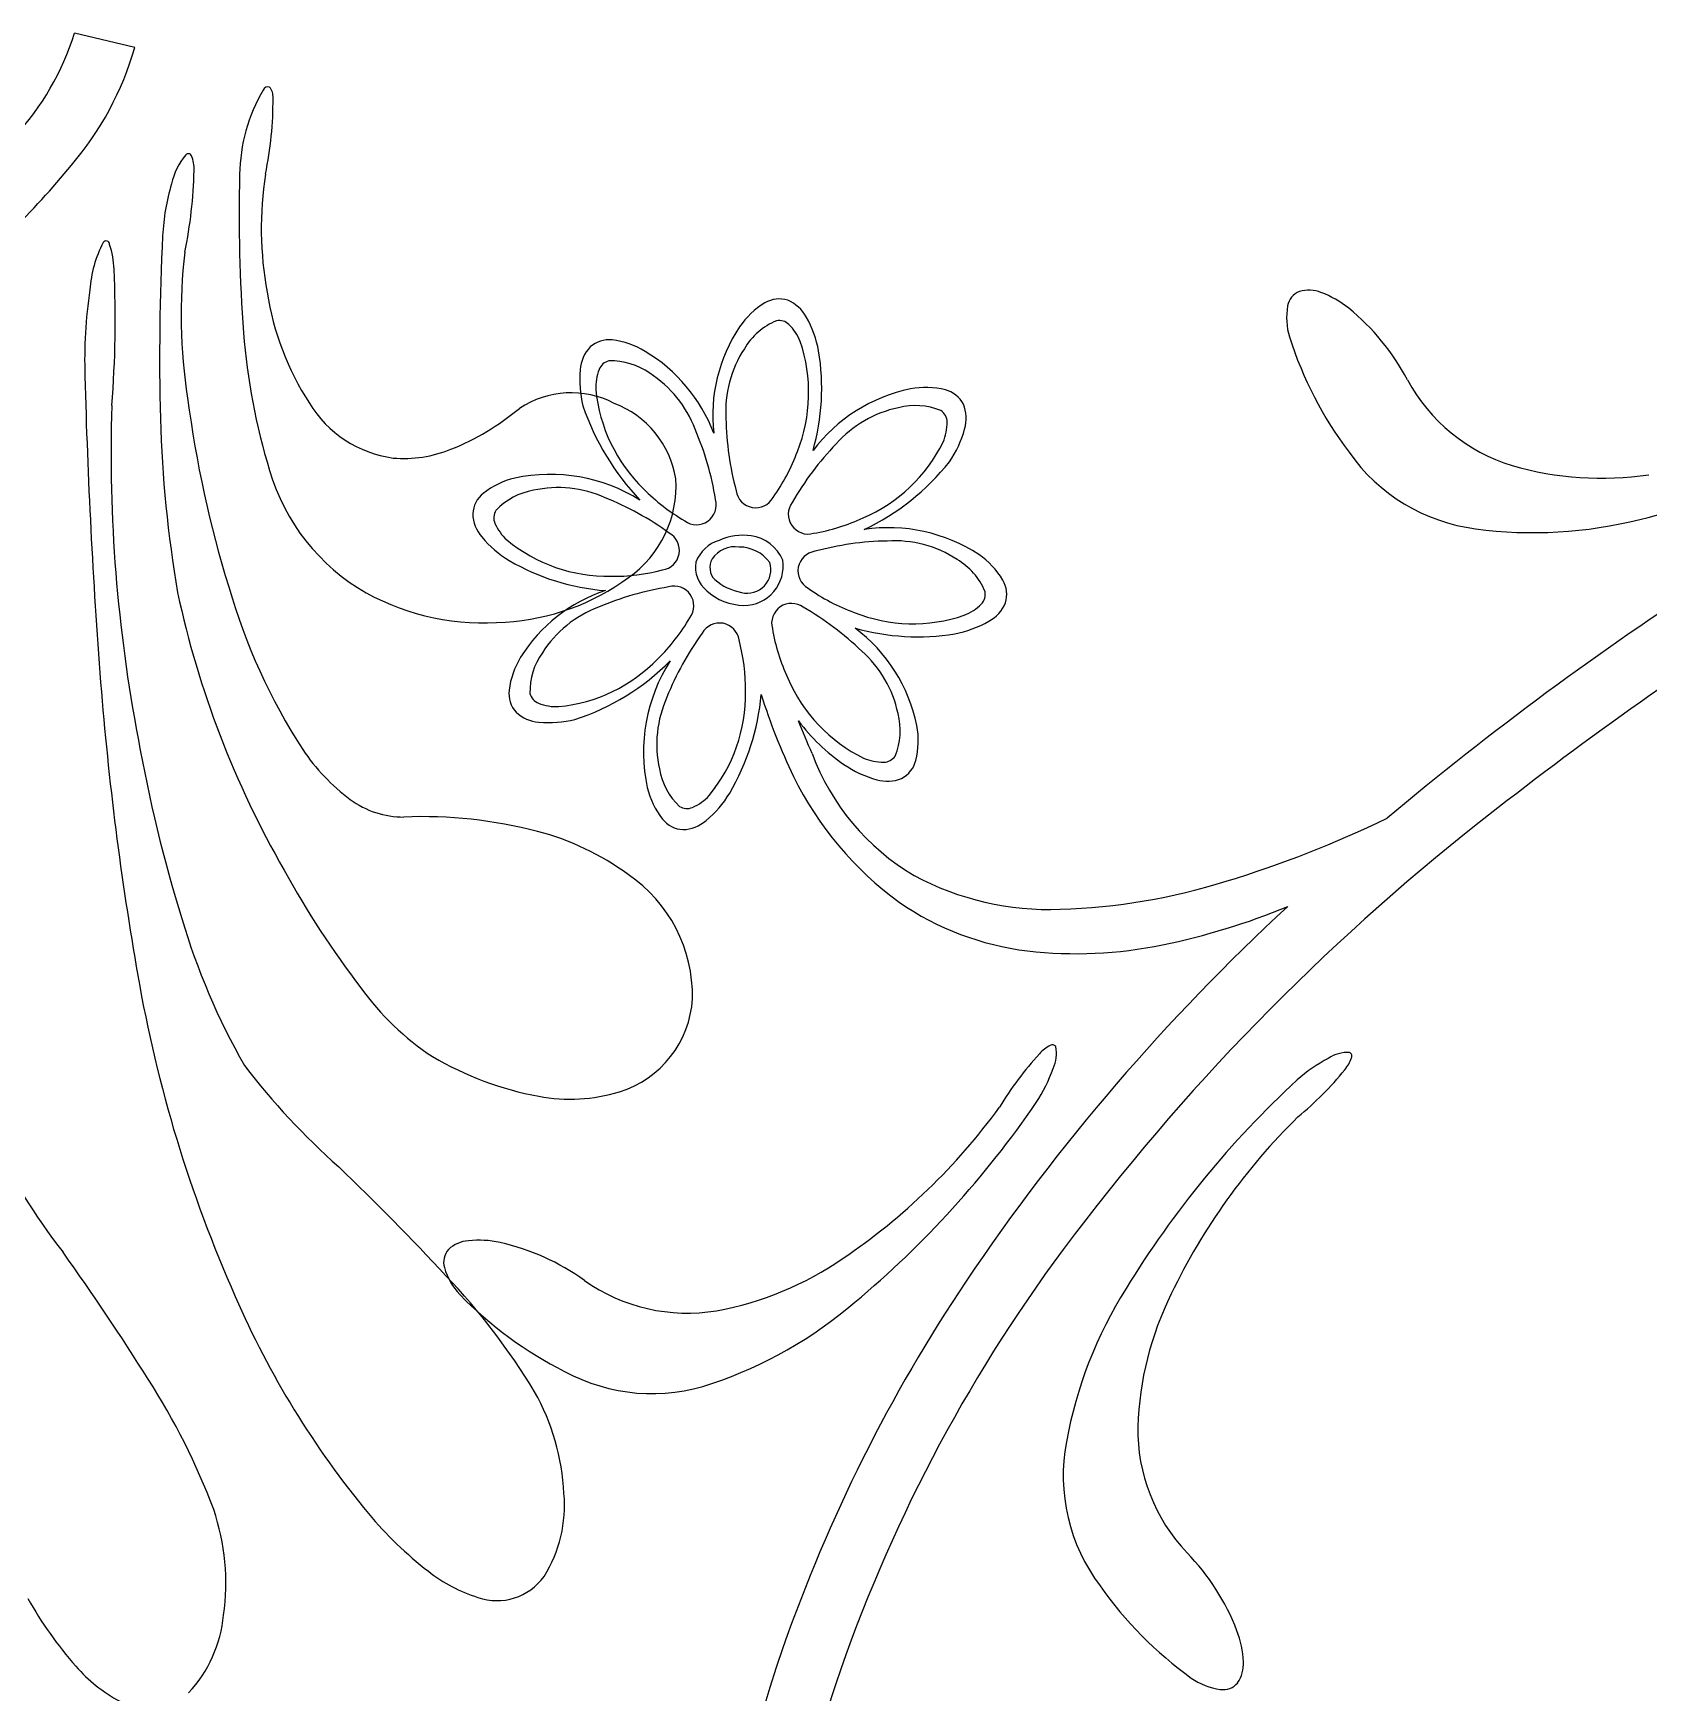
# Model space of a CAD drawing. Extents: x -4 to 4, y -4.07 to 4.07.
# Drawn here: x 0.125 to 0.725, y -2.617 to -2 of the extents above; entities that cross this region are included whole.
import ezdxf

# ---------------------------------------------------------------- set-up
doc = ezdxf.new("R2010")
doc.units = 0

msp = doc.modelspace()

# ---------------------------------------------------------------- linework, layer by layer
at = {"color": 7, "linetype": 'CONTINUOUS'}
msp.add_line((0.162766, -2.005795), (0.140362, -2.000418), dxfattribs=at)
for centre, radius, start, end in [((0.045249, -1.970926), 0.09958, 316.999417, 342.772782), ((0.050049, -1.97329), 0.11731, 319.522633, 343.913531), ((0.266172, -2.053939), 0.064433, 149.811489, 179.111833), ((0.212276, -2.02232), 0.00196, 72.813378, 156.518395), ((0.208583, -2.024074), 0.005603, 355.807363, 400.322286), ((0.083537, -2.025729), 0.13064, 348.050865, 360.546595), ((0.201455, -2.062022), 0.025619, 140.255608, 167.409333), ((0.182699, -2.046428), 0.001228, 22.805305, 140.188263), ((0.172252, -2.050853), 0.012574, 357.450759, 382.942797), ((-0.104508, -1.849434), 0.315336, 308.342178, 320.634302), ((0.019358, -2.048107), 0.165489, 348.245446, 358.855455), ((0.790223, -2.067698), 0.588661, 178.563425, 184.291581), ((0.341433, -2.072881), 0.131631, 171.215085, 190.445501), ((0.252696, -2.079422), 0.079633, 163.223577, 177.341249), ((0.192269, -2.09936), 0.046335, 152.888407, 175.669738), ((0.152129, -2.078917), 0.001293, 358.473685, 508.626082), ((0.123268, -2.089166), 0.031836, 1.749322, 18.71403), ((1.082068, -2.121238), 0.910059, 177.133583, 181.416058), ((0.377874, -2.105164), 0.19788, 173.225046, 189.00727), ((-0.240511, -2.106819), 0.396038, 355.359974, 362.695453), ((0.328233, -2.122314), 0.184077, 171.737719, 181.739333), ((0.317167, -2.080277), 0.106465, 188.898815, 212.802192), ((0.598308, -2.103082), 0.007169, 111.981404, 169.906946), ((0.599082, -2.108013), 0.012084, 67.735747, 106.627009), ((0.590928, -2.131318), 0.036763, 51.207768, 69.736625), ((0.412454, -2.126488), 0.030065, 120.928957, 145.888461), ((0.402316, -2.109515), 0.010294, 72.137682, 121.080056), ((0.400179, -2.112473), 0.01381, 28.308882, 67.46059), ((0.615507, -2.106168), 0.024642, 169.851505, 196.947828), ((0.559277, -2.169717), 0.086523, 27.880492, 50.802055), ((0.436599, -2.142447), 0.059006, 146.206595, 186.445498), ((0.377308, -2.125897), 0.040325, 10.485327, 29.69162), ((0.438569, -2.093828), 0.236037, 184.354444, 197.022687), ((0.338965, -2.124683), 0.010293, 83.167673, 132.111579), ((0.336693, -2.144324), 0.030065, 58.362178, 83.321456), ((0.731163, -2.068555), 0.146257, 197.835565, 216.8154), ((0.342129, -2.126503), 0.01381, 136.791394, 175.942879), ((0.321585, -2.170568), 0.06034, 20.87089, 59.220012), ((0.333437, -2.132404), 0.084662, 344.099775, 369.411842), ((2.402102, -2.068909), 2.258632, 181.496652, 184.390393), ((0.368497, -2.129348), 0.040326, 174.560278, 193.765889), ((0.32494, -2.168763), 0.034658, 62.432657, 123.579338), ((0.463138, -2.191783), 0.060334, 101.52372, 143.148254), ((0.456764, -2.162189), 0.030065, 75.928588, 100.888093), ((0.461598, -2.143018), 0.010294, 27.140425, 76.08258), ((0.694176, -2.097664), 0.066414, 208.403834, 252.939718), ((0.716386, -2.156468), 0.562432, 178.205623, 190.884147), ((0.600054, -2.081765), 0.421145, 187.418884, 197.199291), ((0.264735, -2.11535), 0.043406, 211.380835, 262.158646), ((0.244499, -2.066229), 0.095813, 291.935048, 309.75448), ((0.420674, -2.107565), 0.096583, 198.958763, 223.449358), ((0.328205, -2.171843), 0.036137, 9.171715, 69.297602), ((0.457996, -2.143599), 0.01381, 343.309156, 382.461531), ((0.629769, -2.130864), 0.457662, 181.610682, 189.752652), ((1.531709, -3.395907), 1.403609, 116.773173, 128.2628), ((0.637315, -1.826351), 0.364829, 283.453479, 299.253722), ((0.432332, -2.136919), 0.040323, 325.483752, 344.690728), ((0.262714, -2.111474), 0.047038, 265.243505, 291.942223), ((0.669941, -2.116975), 0.068261, 215.071061, 262.585242), ((0.287266, -2.141213), 0.077498, 196.272227, 240.234394), ((0.317195, -2.227409), 0.062982, 58.016092, 102.084701), ((0.394796, -2.103317), 0.090519, 295.612265, 321.418442), ((0.707898, -2.046432), 0.119432, 253.857129, 278.473466), ((0.298677, -2.179578), 0.010293, 128.16811, 177.109827), ((0.310958, -2.195072), 0.030064, 103.364361, 128.323413), ((0.322401, -2.168756), 0.041565, 305.157801, 363.686665), ((0.3022, -2.178628), 0.013811, 181.789565, 220.941495), ((0.682587, -2.024436), 0.161659, 262.373355, 284.182129), ((0.322857, -2.161996), 0.040325, 219.560196, 238.76649), ((0.383887, -2.201816), 0.013433, 106.922596, 159.080497), ((0.389115, -2.210016), 0.022949, 83.077782, 113.465963), ((0.389586, -2.202345), 0.015284, 23.426288, 81.362358), ((0.443056, -2.245003), 0.060751, 56.623057, 98.643432), ((0.382943, -2.199069), 0.006418, 150.121255, 224.346803), ((0.385836, -2.201439), 0.010126, 80.886664, 146.647556), ((0.387441, -2.2055), 0.014059, 36.252547, 90.004855), ((0.389127, -2.1985), 0.014654, 270.180483, 368.759704), ((0.459618, -2.219164), 0.030065, 30.930156, 55.889886), ((0.344498, -2.123063), 0.084853, 239.903024, 265.416792), ((0.382532, -2.198879), 0.011347, 170.567595, 230.720415), ((0.390411, -2.19982), 0.008772, 255.767362, 377.473465), ((0.528215, -2.133427), 0.357443, 192.105939, 209.892795), ((0.415617, -2.143637), 0.226707, 196.044838, 212.878481), ((0.292561, -2.128445), 0.091226, 241.328766, 275.072265), ((0.295513, -2.133904), 0.085563, 273.425742, 306.439412), ((0.35603, -2.263451), 0.058734, 108.167039, 148.107249), ((0.389563, -2.192027), 0.021131, 227.725726, 268.943519), ((0.392285, -2.187286), 0.021419, 229.42589, 259.153374), ((0.476591, -2.209025), 0.010294, 342.13988, 391.083348), ((1.402374, -3.213945), 1.203642, 122.842061, 130.027576), ((0.473633, -2.206888), 0.013811, 298.308388, 337.460319), ((0.460209, -2.184018), 0.040324, 280.485213, 299.691734), ((0.453701, -2.140154), 0.084655, 254.098823, 279.41338), ((0.394319, -2.269851), 0.060338, 11.525672, 53.147102), ((0.331758, -2.24819), 0.030064, 148.361725, 173.321909), ((0.298984, -2.171507), 0.0884, 288.053622, 315.230848), ((0.415227, -2.267716), 0.063351, 147.590879, 191.987746), ((1.30856, -2.150127), 1.162084, 184.525177, 189.943202), ((0.312118, -2.245918), 0.010293, 173.167892, 222.11136), ((0.305843, -2.237781), 0.090187, 329.953983, 354.575078), ((0.610985, -2.178892), 0.225664, 197.382097, 205.699395), ((0.313938, -2.242755), 0.013811, 226.790677, 265.941717), ((0.316784, -2.216389), 0.040324, 264.559263, 283.765556), ((0.467988, -2.211875), 0.073361, 217.082368, 235.407429), ((-0.866545, -2.793455), 1.384535, 22.294231, 22.836706), ((0.423917, -2.263475), 0.030065, 345.930444, 370.889948), ((0.710039, -2.165946), 0.554469, 190.046179, 197.160029), ((0.286779, -2.225829), 0.073892, 213.586873, 233.55306), ((0.49774, -2.237125), 0.088862, 200.47842, 239.345413), ((0.449187, -2.23904), 0.040324, 235.484982, 254.69173), ((0.443088, -2.268308), 0.010294, 297.140097, 346.082908), ((0.382506, -2.273927), 0.030063, 193.362493, 218.322677), ((0.520987, -2.221402), 0.126136, 206.027523, 234.027848), ((0.442508, -2.264705), 0.013811, 253.3076, 292.459976), ((0.262646, -2.258668), 0.03314, 233.386762, 270.273706), ((0.349434, -2.26203), 0.040321, 309.559691, 328.767577), ((0.269546, -2.462094), 0.17042, 75.406289, 92.267059), ((0.367014, -2.286207), 0.010294, 218.170021, 267.111519), ((0.366064, -2.282684), 0.01381, 271.789342, 310.941718), ((1.18554, -2.958048), 0.84544, 128.21869, 143.287729), ((0.445426, -1.913243), 0.420817, 286.994511, 295.7494), ((0.287823, -2.392404), 0.098374, 53.594787, 75.480778), ((0.513805, -2.150199), 0.336671, 208.640225, 217.539056), ((0.315509, -2.358334), 0.05456, 358.952488, 415.761341), ((0.502581, -2.220086), 0.106084, 241.789247, 272.26907), ((0.500116, -2.098777), 0.227408, 271.679444, 287.479915), ((0.507297, -2.236139), 0.106196, 235.3348, 263.11248), ((1.124807, -2.903968), 0.787222, 132.658192, 146.048086), ((0.49419, -2.090819), 0.253579, 281.489695, 292.533495), ((0.431881, -2.254703), 0.26252, 196.562347, 209.553411), ((0.512693, -2.185996), 0.156625, 263.352696, 281.792068), ((0.663054, -2.264353), 0.506552, 189.824486, 203.957227), ((0.329201, -2.296253), 0.101356, 215.655213, 236.617239), ((0.33156, -2.357095), 0.038565, 287.166616, 356.674781), ((0.335805, -2.274063), 0.1237, 239.719683, 259.352617), ((0.596748, -2.46836), 0.13187, 137.821004, 148.605041), ((0.509208, -2.388908), 0.013651, 116.880697, 138.238566), ((0.503848, -2.377941), 0.001456, 32.967543, 123.877324), ((0.492801, -2.379811), 0.012554, 334.054667, 372.246233), ((0.613468, -2.391899), 0.012554, 86.156906, 124.348917), ((0.602071, -2.376999), 0.013651, 320.167622, 341.525036), ((0.613705, -2.380698), 0.001456, 334.526153, 425.435154), ((0.419968, -2.217902), 0.272952, 217.532516, 228.350855), ((0.448197, -2.365561), 0.059277, 326.909607, 340.545245), ((0.634084, -2.433943), 0.059277, 117.857118, 131.4923), ((0.510678, -2.302004), 0.131875, 309.797344, 320.581153), ((0.842441, -2.657462), 0.364831, 132.746191, 148.546434), ((0.324568, -2.334866), 0.061867, 259.176532, 287.277775), ((0.296877, -2.263847), 0.231367, 303.926704, 324.053914), ((0.196639, -2.192112), 0.364818, 309.856166, 325.656865), ((0.756829, -2.568779), 0.231377, 134.349951, 154.476252), ((0.352319, -2.28696), 0.272955, 206.808999, 217.627338), ((-0.446168, -3.136022), 0.989394, 42.914213, 46.204828), ((0.287637, -2.461388), 0.012084, 94.14108, 133.032565), ((0.290695, -2.485887), 0.036762, 77.608915, 96.137999), ((-0.669515, -3.02788), 0.989379, 32.190848, 35.481463), ((0.284751, -2.457316), 0.007169, 138.383247, 196.308144), ((0.279423, -2.534355), 0.086522, 54.283552, 77.205342), ((0.978407, -2.80178), 0.585977, 143.429308, 161.312979), ((0.301529, -2.452431), 0.024644, 196.254295, 223.350392), ((0.357718, -2.357844), 0.119431, 280.259875, 304.87644), ((0.094778, -2.636753), 0.253279, 31.224717, 43.520498), ((0.368209, -2.409832), 0.066414, 234.806586, 279.34225), ((0.970622, -2.798685), 0.600525, 146.164579, 160.741335), ((0.668038, -2.553191), 0.161658, 147.817994, 169.626995), ((0.508439, -2.336536), 0.335962, 203.414423, 219.617206), ((0.388392, -2.367314), 0.146255, 224.238347, 243.218409), ((0.325266, -2.349396), 0.161659, 288.776121, 310.584896), ((0.654942, -2.522324), 0.119433, 153.526317, 178.142655), ((0.355089, -2.437907), 0.068261, 241.474088, 288.98827), ((-0.045129, -2.637989), 0.253278, 20.501587, 32.797139), ((0.237039, -2.547424), 0.08536, 2.768655, 29.451773), ((0.601976, -2.519542), 0.066413, 179.060502, 223.596607), ((0.576122, -2.536623), 0.068262, 169.41458, 216.928542), ((0.273242, -2.5478), 0.049262, 327.732626, 365.239393), ((0.111265, -2.57669), 0.085361, 352.045159, 378.727825), ((0.361024, -2.457337), 0.145379, 219.989401, 232.192627), ((0.491764, -2.625572), 0.086523, 21.197446, 44.119009), ((0.306982, -2.528003), 0.056423, 231.561774, 252.801039), ((0.297444, -2.561756), 0.021376, 250.46919, 324.73037), ((0.641091, -2.493361), 0.146257, 215.1846, 234.164435), ((0.249849, -2.511246), 0.145379, 209.266218, 221.469445), ((0.146768, -2.583795), 0.049262, 317.009184, 354.515728), ((0.538065, -2.607338), 0.036763, 2.264696, 20.793554), ((0.915974, -2.777707), 0.542019, 160.929435, 187.142625), ((0.183601, -2.570623), 0.056421, 220.838932, 242.078197), ((0.562748, -2.606783), 0.012084, 325.372991, 364.264253), ((0.911185, -2.776298), 0.514141, 161.602817, 179.608122), ((0.569579, -2.591733), 0.024643, 235.053426, 262.14975), ((0.567199, -2.609044), 0.007169, 262.093161, 320.018488)]:
    msp.add_arc(centre, radius, start, end, dxfattribs=at)
at = {"color": 2, "linetype": 'CONTINUOUS'}
for centre, radius, start, end in [((0.411047, -2.130512), 0.02519, 112.863951, 149.469038), ((0.40222, -2.112533), 0.00532, 46.010978, 100.397671), ((0.392878, -2.121925), 0.018566, 21.830319, 45.399491), ((0.353975, -2.134028), 0.059269, 338.304061, 378.704699), ((0.340293, -2.127395), 0.005319, 103.857038, 158.245679), ((0.339628, -2.147414), 0.025191, 54.780619, 91.385483), ((0.424816, -2.140961), 0.042406, 146.758518, 183.626928), ((0.35267, -2.132123), 0.018568, 158.852848, 182.419525), ((0.331365, -2.162597), 0.042407, 20.62512, 57.491074), ((0.393109, -2.127178), 0.059268, 185.546107, 225.946967), ((0.455275, -2.181165), 0.042408, 101.761946, 138.627453), ((0.452925, -2.164042), 0.025194, 67.867326, 104.46951), ((0.459396, -2.145083), 0.00532, 1.007926, 55.396784), ((0.491722, -2.141806), 0.109242, 180.963509, 195.248528), ((0.446148, -2.145119), 0.018567, 336.830551, 360.398362), ((0.270709, -2.190852), 0.109247, 9.004799, 23.288905), ((0.501989, -2.229078), 0.10925, 135.962697, 150.246575), ((0.410079, -2.126167), 0.059271, 293.305331, 333.704857), ((0.341031, -2.131066), 0.072419, 324.541147, 339.912743), ((0.315219, -2.195184), 0.025192, 99.781688, 136.384318), ((0.320112, -2.21176), 0.042406, 65.624733, 102.492027), ((0.403701, -2.119149), 0.072432, 224.341162, 239.709793), ((0.393602, -2.169493), 0.00735, 188.16813, 330.809973), ((0.301533, -2.180557), 0.005319, 148.854356, 203.242997), ((0.297204, -2.274622), 0.109236, 54.003626, 68.289102), ((0.371546, -2.175789), 0.00735, 233.441214, 376.080183), ((0.413024, -2.179267), 0.00735, 143.166405, 285.809307), ((0.313626, -2.175149), 0.018566, 203.851144, 227.418955), ((0.403013, -2.114889), 0.072453, 279.544661, 294.909185), ((0.338727, -2.143057), 0.059268, 230.545389, 270.946693), ((0.357852, -2.192677), 0.00735, 278.438611, 421.082421), ((0.444299, -2.298432), 0.109242, 90.963509, 105.248528), ((0.445145, -2.231528), 0.042407, 56.759573, 93.626867), ((0.416612, -2.200311), 0.00735, 98.169609, 240.806611), ((0.455595, -2.217757), 0.02519, 22.865242, 59.470106), ((0.340538, -2.129906), 0.072416, 269.34145, 284.713275), ((0.378285, -2.314177), 0.109248, 99.004103, 113.287981), ((0.363224, -2.213338), 0.00735, 323.444814, 466.083934), ((0.455046, -2.147731), 0.072431, 234.540593, 249.910136), ((0.473572, -2.208929), 0.00532, 316.011844, 370.396805), ((0.350031, -2.253518), 0.042406, 110.62445, 147.491744), ((0.406839, -2.219734), 0.00735, 53.169492, 195.816026), ((0.357025, -2.308703), 0.109255, 45.963344, 60.246766), ((0.46418, -2.199587), 0.018567, 291.833397, 315.400754), ((0.306608, -2.1812), 0.072403, 314.337588, 329.712151), ((0.380113, -2.227032), 0.00735, 8.443669, 151.082637), ((0.452077, -2.160684), 0.059269, 248.304384, 288.70591), ((0.462048, -2.287677), 0.109227, 144.002099, 158.288945), ((0.317296, -2.244348), 0.072462, 359.343798, 374.706269), ((0.471153, -2.209745), 0.072386, 189.53612, 204.914333), ((0.33485, -2.245255), 0.025191, 144.782365, 181.386781), ((0.314613, -2.191775), 0.059268, 275.546523, 315.947827), ((0.404941, -2.261983), 0.042407, 11.759972, 48.627266), ((0.330488, -2.246155), 0.059273, 320.546821, 360.944571), ((0.459939, -2.216789), 0.059271, 203.305025, 243.70433), ((0.314831, -2.244591), 0.00532, 193.857904, 248.244813), ((0.319558, -2.232215), 0.018567, 248.852714, 272.419618), ((0.399195, -2.264772), 0.042405, 155.624509, 192.49225), ((0.422067, -2.259635), 0.02519, 337.864036, 374.470017), ((0.440987, -2.252857), 0.018567, 246.830891, 270.398022), ((0.441022, -2.266105), 0.00532, 271.005831, 325.391874), ((0.382618, -2.269665), 0.025191, 189.781944, 226.385914), ((0.367993, -2.28335), 0.005319, 238.849808, 293.237584), ((0.362585, -2.27126), 0.018563, 293.85205, 317.422582)]:
    msp.add_arc(centre, radius, start, end, dxfattribs=at)

doc.saveas('drawing.dxf')
